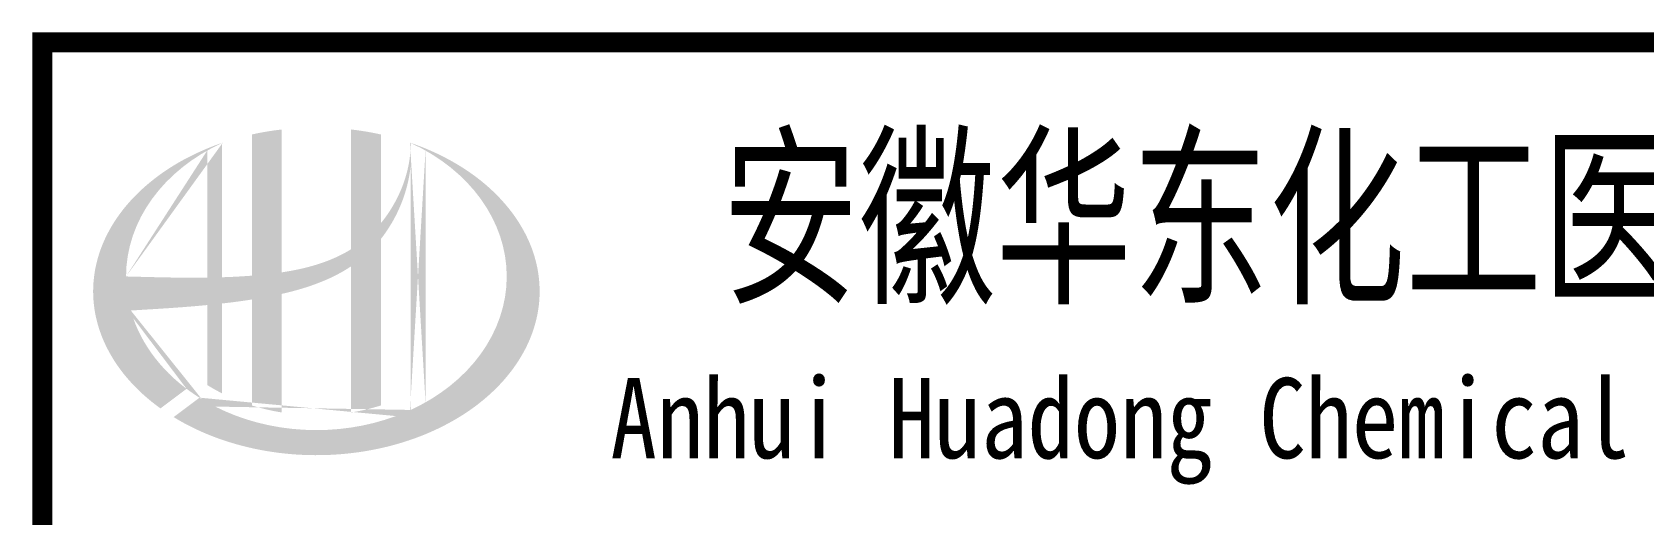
# Model space of a CAD drawing. Extents: x 9732137 to 18866768, y -962146 to 246094.
# Drawn here: x 9809589 to 9812405, y -645431 to -644589 of the extents above; entities that cross this region are included whole.
import ezdxf
from ezdxf.enums import TextEntityAlignment as Align

# ---------------------------------------------------------------- set-up
doc = ezdxf.new("R2010")
doc.units = 0
doc.header["$LTSCALE"] = 1000
doc.layers.get('0').update_dxf_attribs({"linetype": 'CONTINUOUS'})
doc.styles.add('AHD_TQ_S', font='')
doc.styles.get('AHD_TQ_S').set_extended_font_data('SimSun')

msp = doc.modelspace()

# ---------------------------------------------------------------- hatches: boundary and pattern name
h = msp.add_hatch(color=256)
edge = h.paths.add_edge_path()
edge.add_spline(control_points=[(9810025, -645045.5), (9810028.1, -645044.8), (9810031.1, -645044.1), (9810055.7, -645038.1), (9810077, -645031.6), (9810114.5, -645016.1), (9810131, -645007.6), (9810146.4, -644997.3)], knot_values=[61.629012, 61.629012, 61.629012, 61.629012, 63.330431, 63.330431, 75.353634, 75.353634, 85.398649, 85.398649, 85.398649, 85.398649], degree=3, periodic=0)
edge.add_line((9810146.4, -644997.3), (9810146.4, -645252.4))
edge.add_spline(control_points=[(9810146.4, -645252.4), (9810155, -645251), (9810163.5, -645249.4), (9810180.8, -645245.3), (9810189.7, -645242.9), (9810198.4, -645240.2)], knot_values=[4.908456, 4.908456, 4.908456, 4.908456, 4.992821, 4.992821, 5.083034, 5.083034, 5.083034, 5.083034], degree=3, periodic=0)
edge.add_line((9810198.4, -645240.2), (9810198.4, -644949.5))
edge.add_spline(control_points=[(9810198.4, -644949.5), (9810202.7, -644944), (9810206.8, -644938.3), (9810219.8, -644918.5), (9810227.7, -644903.5), (9810242.3, -644867.1), (9810247.9, -644845.2), (9810250.3, -644822.6), (9810250.3, -644821.9), (9810250.4, -644821.3)], knot_values=[97.991744, 97.991744, 97.991744, 97.991744, 101.64219, 101.64219, 110.337975, 110.337975, 121.934322, 121.934322, 122.270691, 122.270691, 122.270691, 122.270691], degree=3, periodic=0)
edge.add_line((9810250.4, -644821.3), (9810250.4, -644786.1))
edge.add_spline(control_points=[(9810250.4, -644786.1), (9810250.3, -644789.9), (9810250.2, -644793.7), (9810249.9, -644797.6)], knot_values=[126.194075, 126.194075, 126.194075, 126.194075, 128.396762, 128.396762, 128.396762, 128.396762], degree=3, periodic=0)
edge.add_spline(control_points=[(9810249.9, -644797.6), (9810249.6, -644800.7), (9810249.3, -644803.8), (9810248.9, -644806.9)], knot_values=[124.417049, 124.417049, 124.417049, 124.417049, 126.194075, 126.194075, 126.194075, 126.194075], degree=3, periodic=0)
edge.add_spline(control_points=[(9810248.9, -644806.9), (9810248.4, -644811.5), (9810247.6, -644816), (9810246.7, -644820.6)], knot_values=[121.80529, 121.80529, 121.80529, 121.80529, 124.417049, 124.417049, 124.417049, 124.417049], degree=3, periodic=0)
edge.add_spline(control_points=[(9810246.7, -644820.6), (9810245.5, -644826.6), (9810244.1, -644832.7), (9810242.3, -644838.7)], knot_values=[118.31574, 118.31574, 118.31574, 118.31574, 121.80529, 121.80529, 121.80529, 121.80529], degree=3, periodic=0)
edge.add_spline(control_points=[(9810242.3, -644838.7), (9810240.6, -644844.8), (9810238.6, -644850.8), (9810236.3, -644856.7)], knot_values=[114.795988, 114.795988, 114.795988, 114.795988, 118.31574, 118.31574, 118.31574, 118.31574], degree=3, periodic=0)
edge.add_spline(control_points=[(9810236.3, -644856.7), (9810234, -644862.6), (9810231.6, -644868.3), (9810228.8, -644874)], knot_values=[111.329641, 111.329641, 111.329641, 111.329641, 114.795988, 114.795988, 114.795988, 114.795988], degree=3, periodic=0)
edge.add_spline(control_points=[(9810228.8, -644874), (9810226.1, -644879.8), (9810223.1, -644885.4), (9810219.8, -644891)], knot_values=[107.79529, 107.79529, 107.79529, 107.79529, 111.329641, 111.329641, 111.329641, 111.329641], degree=3, periodic=0)
edge.add_spline(control_points=[(9810219.8, -644891), (9810216.7, -644896.4), (9810213.3, -644901.7), (9810209.8, -644906.8)], knot_values=[104.343579, 104.343579, 104.343579, 104.343579, 107.79529, 107.79529, 107.79529, 107.79529], degree=3, periodic=0)
edge.add_spline(control_points=[(9810209.8, -644906.8), (9810206.2, -644912), (9810202.4, -644917), (9810198.4, -644921.9)], knot_values=[100.8507, 100.8507, 100.8507, 100.8507, 104.343579, 104.343579, 104.343579, 104.343579], degree=3, periodic=0)
edge.add_line((9810198.4, -644921.9), (9810198.4, -644767.2))
edge.add_spline(control_points=[(9810198.4, -644767.2), (9810181.4, -644763.4), (9810164, -644760.5), (9810146.4, -644758.5)], knot_values=[4.423999, 4.423999, 4.423999, 4.423999, 4.558741, 4.558741, 4.558741, 4.558741], degree=3, periodic=0)
edge.add_line((9810146.4, -644758.5), (9810146.4, -644967.5))
edge.add_spline(control_points=[(9810146.4, -644967.5), (9810110.4, -644989.8), (9810068.3, -645001.4), (9810025, -645007.9)], knot_values=[63.246215, 63.246215, 63.246215, 63.246215, 87.689124, 87.689124, 87.689124, 87.689124], degree=3, periodic=0)
edge.add_line((9810025, -645007.9), (9810025, -644758.5))
edge.add_spline(control_points=[(9810025, -644758.5), (9810007.5, -644760.5), (9809990.1, -644763.4), (9809973, -644767.2)], knot_values=[4.866038, 4.866038, 4.866038, 4.866038, 5.000777, 5.000777, 5.000777, 5.000777], degree=3, periodic=0)
edge.add_line((9809973, -644767.2), (9809973, -645013.7))
edge.add_spline(control_points=[(9809973, -645013.7), (9809972.2, -645013.7), (9809954.7, -645015), (9809937.4, -645015.9), (9809921, -645016.4)], knot_values=[43.657356, 43.657356, 43.657356, 43.657356, 44.134253, 53.497092, 53.497092, 53.497092, 53.497092], degree=3, periodic=0)
edge.add_line((9809921, -645016.4), (9809921, -644781.9))
edge.add_spline(control_points=[(9809921, -644781.9), (9809912.5, -644784.8), (9809904.1, -644787.9), (9809895.9, -644791.3)], knot_values=[5.14157, 5.14157, 5.14157, 5.14157, 5.212921, 5.212921, 5.212921, 5.212921], degree=3, periodic=0)
edge.add_spline(control_points=[(9809895.9, -644791.3), (9809892.5, -644792.7), (9809889.1, -644794.2), (9809873, -644801.3), (9809860.7, -644807.4), (9809848.9, -644814)], knot_values=[5.212921, 5.212921, 5.212921, 5.212921, 5.24296, 5.24296, 5.355623, 5.355623, 5.355623, 5.355623], degree=3, periodic=0)
edge.add_spline(control_points=[(9809848.9, -644814), (9809841.5, -644818.2), (9809834.3, -644822.5), (9809827.3, -644827.1)], knot_values=[5.355623, 5.355623, 5.355623, 5.355623, 5.426974, 5.426974, 5.426974, 5.426974], degree=3, periodic=0)
edge.add_spline(control_points=[(9809827.3, -644827.1), (9809823.6, -644829.5), (9809819.9, -644832), (9809813.2, -644836.7), (9809810.1, -644839), (9809807, -644841.3)], knot_values=[5.426974, 5.426974, 5.426974, 5.426974, 5.464765, 5.464765, 5.498325, 5.498325, 5.498325, 5.498325], degree=3, periodic=0)
edge.add_spline(control_points=[(9809807, -644841.3), (9809794, -644851.1), (9809781.9, -644861.5), (9809771, -644872.5)], knot_values=[5.498325, 5.498325, 5.498325, 5.498325, 5.641027, 5.641027, 5.641027, 5.641027], degree=3, periodic=0)
edge.add_spline(control_points=[(9809771, -644872.5), (9809767.5, -644876), (9809764.1, -644879.5), (9809753.9, -644890.8), (9809747.4, -644898.7), (9809741.6, -644906.8)], knot_values=[5.641027, 5.641027, 5.641027, 5.641027, 5.686569, 5.686569, 5.783729, 5.783729, 5.783729, 5.783729], degree=3, periodic=0)
edge.add_spline(control_points=[(9809741.6, -644906.8), (9809734, -644917.2), (9809727.3, -644927.9), (9809720.8, -644940.4), (9809720, -644942), (9809719.2, -644943.6)], knot_values=[5.783729, 5.783729, 5.783729, 5.783729, 5.908374, 5.908374, 5.92643, 5.92643, 5.92643, 5.92643], degree=3, periodic=0)
edge.add_spline(control_points=[(9809719.2, -644943.6), (9809712.9, -644956.1), (9809707.9, -644969), (9809704.2, -644981.9)], knot_values=[5.92643, 5.92643, 5.92643, 5.92643, 6.069132, 6.069132, 6.069132, 6.069132], degree=3, periodic=0)
edge.add_spline(control_points=[(9809704.2, -644981.9), (9809702.6, -644987.5), (9809701.2, -644993.1), (9809698.5, -645006.1), (9809697.4, -645013.7), (9809696.7, -645021.2)], knot_values=[6.069132, 6.069132, 6.069132, 6.069132, 6.130179, 6.130179, 6.211834, 6.211834, 6.211834, 6.211834], degree=3, periodic=0)
edge.add_spline(control_points=[(9809696.7, -645021.2), (9809696, -645027.8), (9809695.7, -645034.4), (9809695.7, -645041)], knot_values=[6.211834, 6.211834, 6.211834, 6.211834, 6.283185, 6.283185, 6.283185, 6.283185], degree=3, periodic=0)
edge.add_spline(control_points=[(9809695.7, -645041), (9809695.7, -645045.6), (9809695.9, -645050.3), (9809696.2, -645055)], knot_values=[6.283185, 6.283185, 6.283185, 6.283185, 6.333655, 6.333655, 6.333655, 6.333655], degree=3, periodic=0)
edge.add_spline(control_points=[(9809696.2, -645055), (9809696.8, -645064.3), (9809698.1, -645073.6), (9809699.9, -645082.8)], knot_values=[6.333655, 6.333655, 6.333655, 6.333655, 6.434594, 6.434594, 6.434594, 6.434594], degree=3, periodic=0)
edge.add_spline(control_points=[(9809699.9, -645082.8), (9809700.1, -645083.5), (9809700.2, -645084.1), (9809702.2, -645093.3), (9809704.5, -645101.9), (9809707.5, -645110.4)], knot_values=[6.434594, 6.434594, 6.434594, 6.434594, 6.441278, 6.441278, 6.535532, 6.535532, 6.535532, 6.535532], degree=3, periodic=0)
edge.add_spline(control_points=[(9809707.5, -645110.4), (9809710.6, -645119.5), (9809714.4, -645128.6), (9809718.7, -645137.4)], knot_values=[6.535532, 6.535532, 6.535532, 6.535532, 6.636471, 6.636471, 6.636471, 6.636471], degree=3, periodic=0)
edge.add_spline(control_points=[(9809718.7, -645137.4), (9809719.8, -645139.7), (9809721, -645141.9), (9809725.7, -645150.7), (9809729.5, -645157.3), (9809733.7, -645163.7)], knot_values=[6.636471, 6.636471, 6.636471, 6.636471, 6.661894, 6.661894, 6.73741, 6.73741, 6.73741, 6.73741], degree=3, periodic=0)
edge.add_spline(control_points=[(9809733.7, -645163.7), (9809739.3, -645172.3), (9809745.5, -645180.7), (9809752.2, -645188.9)], knot_values=[6.73741, 6.73741, 6.73741, 6.73741, 6.838349, 6.838349, 6.838349, 6.838349], degree=3, periodic=0)
edge.add_spline(control_points=[(9809752.2, -645188.9), (9809755.2, -645192.4), (9809758.3, -645196), (9809765.5, -645203.9), (9809769.8, -645208.4), (9809774.2, -645212.7)], knot_values=[6.838349, 6.838349, 6.838349, 6.838349, 6.88251, 6.88251, 6.939288, 6.939288, 6.939288, 6.939288], degree=3, periodic=0)
edge.add_spline(control_points=[(9809774.2, -645212.7), (9809782.1, -645220.4), (9809790.6, -645227.8), (9809799.5, -645234.9)], knot_values=[6.939288, 6.939288, 6.939288, 6.939288, 7.040227, 7.040227, 7.040227, 7.040227], degree=3, periodic=0)
edge.add_spline(control_points=[(9809799.5, -645234.9), (9809804, -645238.4), (9809808.6, -645241.9), (9809813.3, -645245.3)], knot_values=[7.040227, 7.040227, 7.040227, 7.040227, 7.090696, 7.090696, 7.090696, 7.090696], degree=3, periodic=0)
edge.add_line((9809813.3, -645245.3), (9809858.9, -645211.1))
edge.add_ellipse((9810085.7, -645015), major_axis=(332.5, 0), ratio=0.806676, start_angle=192.819, end_angle=226.9853, ccw=False)
edge.add_spline(control_points=[(9809761.5, -645074.5), (9809773.5, -645073.7), (9809785.5, -645073), (9809829.9, -645070.3), (9809862.3, -645068.1), (9809895, -645064.9)], knot_values=[11.398263, 11.398263, 11.398263, 11.398263, 18.40729, 18.40729, 37.18094, 37.18094, 37.18094, 37.18094], degree=3, periodic=0)
edge.add_line((9809895, -645064.9), (9809895, -645204.5))
edge.add_spline(control_points=[(9809895, -645204.5), (9809896.8, -645205.6), (9809898.6, -645206.7), (9809907.1, -645211.8), (9809914, -645215.6), (9809921, -645219.1)], knot_values=[4.049945, 4.049945, 4.049945, 4.049945, 4.072021, 4.072021, 4.153257, 4.153257, 4.153257, 4.153257], degree=3, periodic=0)
edge.add_line((9809921, -645219.1), (9809921, -645062.2))
edge.add_spline(control_points=[(9809921, -645062.2), (9809937.1, -645060.4), (9809953.3, -645058.3), (9809970.8, -645055.6), (9809971.9, -645055.4), (9809973, -645055.2)], knot_values=[42.135009, 42.135009, 42.135009, 42.135009, 51.307228, 51.307228, 51.948574, 51.948574, 51.948574, 51.948574], degree=3, periodic=0)
edge.add_line((9809973, -645055.2), (9809973, -645240.2))
edge.add_spline(control_points=[(9809973, -645240.2), (9809989.9, -645245.5), (9810007.3, -645249.5), (9810025, -645252.4)], knot_values=[4.34174, 4.34174, 4.34174, 4.34174, 4.516316, 4.516316, 4.516316, 4.516316], degree=3, periodic=0)
edge.add_line((9810025, -645252.4), (9810025, -645045.5))
edge = h.paths.add_edge_path(flags=16)
edge.add_ellipse((9810085.7, -645015), major_axis=(332.5, 0), ratio=0.806676, start_angle=124.9875, end_angle=179.999, ccw=False)
edge.add_line((9809895, -644795.2), (9809895, -645017))
edge.add_spline(control_points=[(9809895, -645017), (9809847.4, -645017.7), (9809800.4, -645016.2), (9809753.2, -645015)], knot_values=[11.27373, 11.27373, 11.27373, 11.27373, 38.687513, 38.687513, 38.687513, 38.687513], degree=3, periodic=0)
edge = h.paths.add_edge_path()
edge.add_spline(control_points=[(9809836.3, -645260.5), (9809851.8, -645270), (9809868.4, -645278.7), (9809910.7, -645297.3), (9809937.3, -645306.2), (9809992.7, -645319.5), (9810021.4, -645323.9), (9810079.5, -645327.7), (9810108.8, -645327.3), (9810166.6, -645321.5), (9810195.1, -645316.3), (9810249.6, -645301.2), (9810275.6, -645291.5), (9810324.1, -645268), (9810346.5, -645254.4), (9810386.5, -645223.9), (9810404.1, -645207.1), (9810433.7, -645171.4), (9810445.8, -645152.4), (9810464, -645113.4), (9810470.1, -645093.2), (9810476.4, -645052.7), (9810476.5, -645032.2), (9810470.8, -644991.4), (9810464.9, -644971.2), (9810447.1, -644931.8), (9810435.2, -644912.7), (9810405.8, -644876.6), (9810388.3, -644859.6), (9810348.4, -644828.8), (9810326, -644815), (9810285.4, -644795.1), (9810268.2, -644788), (9810250.4, -644781.9)], knot_values=[0.886421, 0.886421, 0.886421, 0.886421, 1.040557, 1.040557, 1.261172, 1.261172, 1.481788, 1.481788, 1.702404, 1.702404, 1.92302, 1.92302, 2.143636, 2.143636, 2.364252, 2.364252, 2.584868, 2.584868, 2.805484, 2.805484, 3.026099, 3.026099, 3.246715, 3.246715, 3.46852, 3.46852, 3.690325, 3.690325, 3.91213, 3.91213, 4.133935, 4.133935, 4.283209, 4.283209, 4.283209, 4.283209], degree=3, periodic=0)
edge.add_line((9810250.4, -644781.9), (9810250.4, -644781.9))
edge.add_spline(control_points=[(9810250.4, -644781.9), (9810250.4, -644783.3), (9810250.4, -644784.7), (9810250.4, -644786.1)], knot_values=[128.396762, 128.396762, 128.396762, 128.396762, 129.192193, 129.192193, 129.192193, 129.192193], degree=3, periodic=0)
edge.add_line((9810250.4, -644786.1), (9810250.4, -645248))
edge.add_ellipse((9810085.7, -645015), major_axis=(332.5, 0), ratio=0.806676, start_angle=232.1054, end_angle=299.6833, ccw=False)
edge.add_line((9809881.5, -645226.6), (9809836.3, -645260.5))
edge = h.paths.add_edge_path(flags=16)
edge.add_ellipse((9810085.7, -645015), major_axis=(332.5, 0), ratio=0.806676, start_angle=304.9875, end_angle=415.0121, ccw=False)
edge.add_line((9810276.4, -645234.7), (9810276.4, -644795.2))

# ---------------------------------------------------------------- linework, layer by layer
msp.add_lwpolyline([(9818606.8, -644606.3, 35, 35, 0), (9809606.8, -644606.3, 35, 35, 0), (9809606.8, -647606.3, 0, 0, 0)], format="xyseb")
at = {"const_width": 35}
for points in [[(9818606.8, -644606.3), (9809606.8, -644606.3)], [(9809606.8, -644606.3), (9809606.8, -647606.3)]]:
    msp.add_lwpolyline(points, dxfattribs=at)

# ---------------------------------------------------------------- texts
at = {"style": 'AHD_TQ_S'}
for s, height, width, p in [('安徽华东化工医药工程有限责任公司', 250, 0.7, (9812704.2, -644906.3)), ('Anhui Huadong Chemical & Medical Engineering Co.,Ltd', 140, 0.85, (9812704.2, -645281.3))]:
    msp.add_text(s, height=height, dxfattribs=dict(at, width=width)).set_placement(p, align=Align.MIDDLE)

doc.saveas('drawing.dxf')
